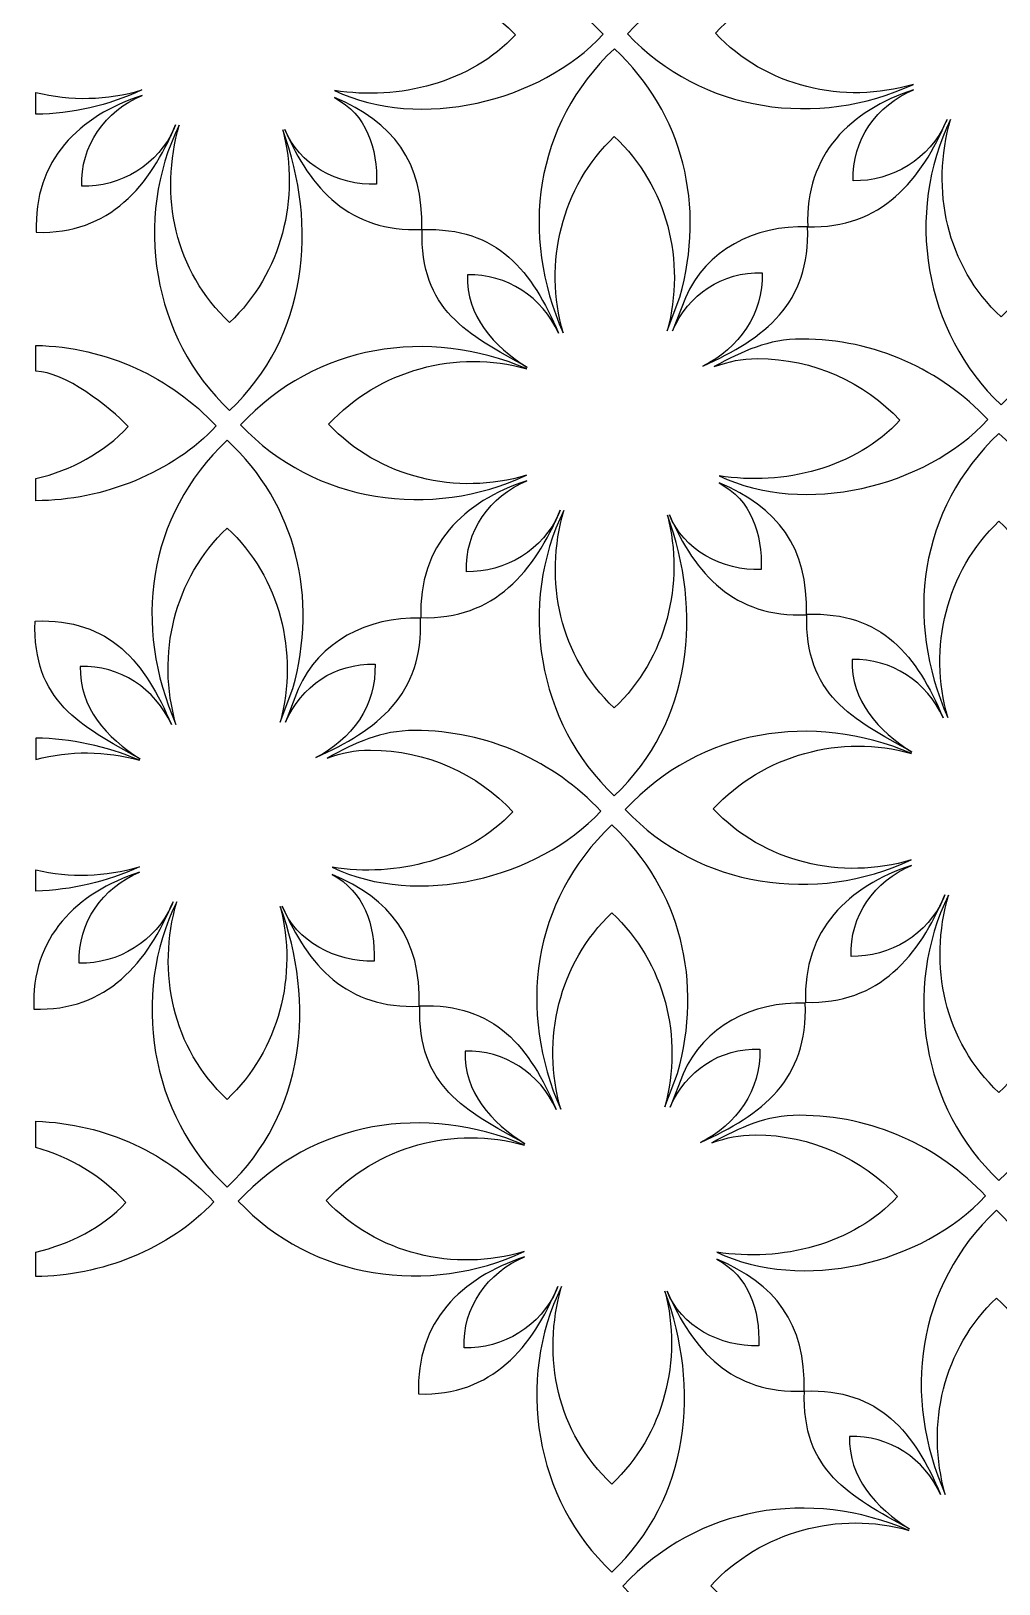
# Model space of a CAD drawing. Header units: centimetres. Extents: x -48 to 48, y -64 to 64.
# Drawn here: x -48.03 to -26.01, y -11.27 to 24.07 of the extents above; entities that cross this region are included whole.
import ezdxf

# ---------------------------------------------------------------- set-up
doc = ezdxf.new("R2010")
doc.units = ezdxf.units.CM
doc.header["$MEASUREMENT"] = 0
doc.layers.add('layer 1', color=7, linetype='Continuous')

msp = doc.modelspace()

# ---------------------------------------------------------------- linework, layer by layer
at = {"layer": 'layer 1', "color": 242}
for points, knots in [([(-27.95731, 22.85731), (-30.13105, 21.85047), (-32.77486, 22.2095), (-34.46195, 24.00624), (-34.46195, 24.00624), (-32.75256, 25.8485), (-30.20552, 26.23691), (-27.95227, 25.27998), (-27.95227, 25.27998), (-29.55171, 25.73355), (-31.31464, 25.25662), (-32.46195, 24.02013), (-32.46195, 24.02013), (-31.31989, 22.80384), (-29.55115, 22.38233), (-27.95731, 22.85731)], [0, 0, 0, 0, 0.2, 0.2, 0.2, 0.2, 0.4, 0.4, 0.4, 0.4, 0.6, 0.6, 0.6, 0.6, 1, 1, 1, 1]), ([(-41.24007, 25.20425), (-40.58151, 25.55439), (-40.02204, 25.83004), (-39.24601, 25.83004), (-39.24601, 25.83004), (-37.57722, 25.83004), (-36.07243, 25.12499), (-35.01247, 23.99614), (-35.01247, 23.99614), (-36.45003, 22.44685), (-39.18832, 21.7959), (-41.12652, 22.71729), (-41.12652, 22.71729), (-39.66212, 22.48264), (-38.02415, 22.89194), (-37.01247, 23.98225), (-37.01247, 23.98225), (-37.82303, 24.8455), (-38.97375, 25.38465), (-40.24988, 25.38465), (-40.24988, 25.38465), (-40.64375, 25.38465), (-40.87115, 25.3254), (-41.24007, 25.20425)], [0, 0, 0, 0, 0.14285714, 0.14285714, 0.14285714, 0.14285714, 0.28571429, 0.28571429, 0.28571429, 0.28571429, 0.42857143, 0.42857143, 0.42857143, 0.42857143, 0.57142857, 0.57142857, 0.57142857, 0.57142857, 0.71428571, 0.71428571, 0.71428571, 0.71428571, 1, 1, 1, 1]), ([(-33.55651, 17.25189), (-33.12997, 18.83589), (-33.55392, 20.53995), (-34.761, 21.66844), (-34.761, 21.66844), (-35.96925, 20.52536), (-36.37847, 18.78687), (-35.92602, 17.20073), (-35.92602, 17.20073), (-36.90686, 19.43006), (-36.59868, 21.92964), (-34.76074, 23.66844), (-34.76074, 23.66844), (-33.17438, 22.18537), (-32.69134, 20.08798), (-33.26759, 18.01567), (-33.26759, 18.01567), (-33.26759, 18.01567), (-33.55651, 17.25189), (-33.55651, 17.25189)], [0, 0, 0, 0, 0.16666667, 0.16666667, 0.16666667, 0.16666667, 0.33333333, 0.33333333, 0.33333333, 0.33333333, 0.5, 0.5, 0.5, 0.5, 0.66666667, 0.66666667, 0.66666667, 0.66666667, 1, 1, 1, 1]), ([(-47.9189, 22.17676), (-47.09846, 22.18914), (-46.27394, 22.37433), (-45.50783, 22.72917), (-45.50783, 22.72917), (-46.30113, 22.49277), (-47.13776, 22.47846), (-47.91891, 22.67369), (-47.91891, 22.67369), (-47.91891, 22.67369), (-47.9189, 22.17676), (-47.9189, 22.17676)], [0, 0, 0, 0, 0.25, 0.25, 0.25, 0.25, 0.5, 0.5, 0.5, 0.5, 1, 1, 1, 1]), ([(-27.19214, 22.06063), (-27.76883, 20.68109), (-28.68842, 19.56544), (-30.36071, 19.61824), (-30.36071, 19.61824), (-30.42283, 21.26649), (-29.38631, 22.2623), (-27.95217, 22.73521), (-27.95217, 22.73521), (-28.79439, 22.38421), (-29.36038, 21.58466), (-29.32571, 20.6646), (-29.32571, 20.6646), (-28.45069, 20.63698), (-27.56966, 21.17522), (-27.22327, 21.98628), (-27.22327, 21.98628), (-27.2119, 22.01288), (-27.20233, 22.03345), (-27.19214, 22.06063)], [0, 0, 0, 0, 0.16666667, 0.16666667, 0.16666667, 0.16666667, 0.33333333, 0.33333333, 0.33333333, 0.33333333, 0.5, 0.5, 0.5, 0.5, 0.66666667, 0.66666667, 0.66666667, 0.66666667, 1, 1, 1, 1]), ([(-44.74266, 21.93249), (-45.31935, 20.55295), (-46.23894, 19.4373), (-47.91123, 19.4901), (-47.91123, 19.4901), (-47.97335, 21.13835), (-46.93683, 22.13416), (-45.50269, 22.60707), (-45.50269, 22.60707), (-46.34491, 22.25607), (-46.9109, 21.45652), (-46.87623, 20.53646), (-46.87623, 20.53646), (-46.00121, 20.50884), (-45.12018, 21.04708), (-44.77379, 21.85814), (-44.77379, 21.85814), (-44.76242, 21.88474), (-44.75285, 21.90531), (-44.74266, 21.93249)], [0, 0, 0, 0, 0.16666667, 0.16666667, 0.16666667, 0.16666667, 0.33333333, 0.33333333, 0.33333333, 0.33333333, 0.5, 0.5, 0.5, 0.5, 0.66666667, 0.66666667, 0.66666667, 0.66666667, 1, 1, 1, 1]), ([(-41.12523, 22.55504), (-39.80652, 22.00845), (-39.09365, 21.09736), (-39.14203, 19.55381), (-39.14203, 19.55381), (-40.79611, 19.49105), (-41.66508, 20.47043), (-42.25722, 21.8309), (-42.25722, 21.8309), (-41.94775, 21.03804), (-41.05135, 20.55174), (-40.17036, 20.58518), (-40.17036, 20.58518), (-40.14454, 21.40903), (-40.39824, 22.16607), (-41.12523, 22.55504)], [0, 0, 0, 0, 0.2, 0.2, 0.2, 0.2, 0.4, 0.4, 0.4, 0.4, 0.6, 0.6, 0.6, 0.6, 1, 1, 1, 1]), ([(-42.3049, 21.82517), (-41.498, 19.63097), (-41.7269, 17.12743), (-43.51356, 15.43712), (-43.51356, 15.43712), (-45.27571, 17.08455), (-45.70688, 19.80632), (-44.65981, 21.93193), (-44.65981, 21.93193), (-45.11852, 20.32896), (-44.75969, 18.60235), (-43.5133, 17.43712), (-43.5133, 17.43712), (-42.32683, 18.5596), (-41.90024, 20.26738), (-42.3049, 21.82517)], [0, 0, 0, 0, 0.2, 0.2, 0.2, 0.2, 0.4, 0.4, 0.4, 0.4, 0.6, 0.6, 0.6, 0.6, 1, 1, 1, 1]), ([(-24.75438, 21.95331), (-23.94748, 19.75911), (-24.17638, 17.25557), (-25.96304, 15.56526), (-25.96304, 15.56526), (-27.72519, 17.21269), (-28.15636, 19.93446), (-27.10929, 22.06007), (-27.10929, 22.06007), (-27.568, 20.4571), (-27.20917, 18.73049), (-25.96278, 17.56526), (-25.96278, 17.56526), (-24.77631, 18.68774), (-24.34972, 20.39552), (-24.75438, 21.95331)], [0, 0, 0, 0, 0.2, 0.2, 0.2, 0.2, 0.4, 0.4, 0.4, 0.4, 0.6, 0.6, 0.6, 0.6, 1, 1, 1, 1]), ([(-36.74025, 16.41614), (-37.50281, 16.89476), (-38.13317, 17.5874), (-38.10394, 18.52038), (-38.10394, 18.52038), (-37.20965, 18.55431), (-36.39392, 18.01037), (-36.03102, 17.19712), (-36.03102, 17.19712), (-36.62962, 18.60165), (-37.41214, 19.61702), (-39.13227, 19.55175), (-39.13227, 19.55175), (-39.18961, 17.72202), (-38.10371, 17.16965), (-36.74025, 16.41614)], [0, 0, 0, 0, 0.2, 0.2, 0.2, 0.2, 0.4, 0.4, 0.4, 0.4, 0.6, 0.6, 0.6, 0.6, 1, 1, 1, 1]), ([(-33.43659, 17.24794), (-33.43659, 17.24794), (-33.14405, 18.00284), (-33.14405, 18.00284), (-33.14405, 18.00284), (-32.67542, 19.08506), (-31.569, 19.65355), (-30.36307, 19.61546), (-30.36307, 19.61546), (-30.29707, 17.86341), (-31.34427, 17.0774), (-32.74529, 16.44491), (-32.74529, 16.44491), (-31.93398, 16.84781), (-31.36292, 17.63595), (-31.39807, 18.5691), (-31.39807, 18.5691), (-32.31174, 18.59796), (-33.07802, 18.07256), (-33.43659, 17.24794)], [0, 0, 0, 0, 0.16666667, 0.16666667, 0.16666667, 0.16666667, 0.33333333, 0.33333333, 0.33333333, 0.33333333, 0.5, 0.5, 0.5, 0.5, 0.66666667, 0.66666667, 0.66666667, 0.66666667, 1, 1, 1, 1]), ([(-36.75719, 13.96049), (-38.93093, 12.95365), (-41.57474, 13.31268), (-43.26183, 15.10942), (-43.26183, 15.10942), (-41.55244, 16.95168), (-39.0054, 17.34009), (-36.75215, 16.38316), (-36.75215, 16.38316), (-38.35159, 16.83673), (-40.11452, 16.3598), (-41.26183, 15.12331), (-41.26183, 15.12331), (-40.11977, 13.90702), (-38.35103, 13.48551), (-36.75719, 13.96049)], [0, 0, 0, 0, 0.2, 0.2, 0.2, 0.2, 0.4, 0.4, 0.4, 0.4, 0.6, 0.6, 0.6, 0.6, 1, 1, 1, 1]), ([(-32.48943, 16.43557), (-31.83087, 16.78571), (-31.2714, 17.06136), (-30.49537, 17.06136), (-30.49537, 17.06136), (-28.82658, 17.06136), (-27.32179, 16.35631), (-26.26183, 15.22746), (-26.26183, 15.22746), (-27.69939, 13.67817), (-30.43768, 13.02722), (-32.37588, 13.94861), (-32.37588, 13.94861), (-30.91148, 13.71396), (-29.27351, 14.12326), (-28.26183, 15.21357), (-28.26183, 15.21357), (-29.07239, 16.07682), (-30.22311, 16.61597), (-31.49924, 16.61597), (-31.49924, 16.61597), (-31.89311, 16.61597), (-32.12051, 16.55672), (-32.48943, 16.43557)], [0, 0, 0, 0, 0.14285714, 0.14285714, 0.14285714, 0.14285714, 0.28571429, 0.28571429, 0.28571429, 0.28571429, 0.42857143, 0.42857143, 0.42857143, 0.42857143, 0.57142857, 0.57142857, 0.57142857, 0.57142857, 0.71428571, 0.71428571, 0.71428571, 0.71428571, 1, 1, 1, 1]), ([(-47.9189, 13.38233), (-46.39139, 13.38632), (-44.8005, 14.02565), (-43.81765, 15.08489), (-43.81765, 15.08489), (-44.84952, 16.18382), (-46.30296, 16.88113), (-47.91889, 16.91732), (-47.91889, 16.91732), (-47.91889, 16.91732), (-47.9214, 16.32722), (-47.9214, 16.32722), (-47.9214, 16.32722), (-47.27882, 16.32722), (-46.23208, 15.51238), (-45.81765, 15.071), (-45.81765, 15.071), (-46.3733, 14.47216), (-47.11789, 14.07875), (-47.91889, 13.88464), (-47.91889, 13.88464), (-47.91889, 13.88464), (-47.9189, 13.38233), (-47.9189, 13.38233)], [0, 0, 0, 0, 0.14285714, 0.14285714, 0.14285714, 0.14285714, 0.28571429, 0.28571429, 0.28571429, 0.28571429, 0.42857143, 0.42857143, 0.42857143, 0.42857143, 0.57142857, 0.57142857, 0.57142857, 0.57142857, 0.71428571, 0.71428571, 0.71428571, 0.71428571, 1, 1, 1, 1]), ([(-24.80544, 8.49859), (-24.3789, 10.08259), (-24.80285, 11.78665), (-26.00993, 12.91514), (-26.00993, 12.91514), (-27.21818, 11.77206), (-27.6274, 10.03357), (-27.17495, 8.44743), (-27.17495, 8.44743), (-28.15579, 10.67676), (-27.84761, 13.17634), (-26.00967, 14.91514), (-26.00967, 14.91514), (-24.42331, 13.43207), (-23.94027, 11.33468), (-24.51652, 9.26237), (-24.51652, 9.26237), (-24.51652, 9.26237), (-24.80544, 8.49859), (-24.80544, 8.49859)], [0, 0, 0, 0, 0.16666667, 0.16666667, 0.16666667, 0.16666667, 0.33333333, 0.33333333, 0.33333333, 0.33333333, 0.5, 0.5, 0.5, 0.5, 0.66666667, 0.66666667, 0.66666667, 0.66666667, 1, 1, 1, 1]), ([(-42.36401, 8.34388), (-41.93747, 9.92788), (-42.36142, 11.63194), (-43.5685, 12.76043), (-43.5685, 12.76043), (-44.77675, 11.61735), (-45.18597, 9.87886), (-44.73352, 8.29272), (-44.73352, 8.29272), (-45.71436, 10.52205), (-45.40618, 13.02163), (-43.56824, 14.76043), (-43.56824, 14.76043), (-41.98188, 13.27736), (-41.49884, 11.17997), (-42.07509, 9.10766), (-42.07509, 9.10766), (-42.07509, 9.10766), (-42.36401, 8.34388), (-42.36401, 8.34388)], [0, 0, 0, 0, 0.16666667, 0.16666667, 0.16666667, 0.16666667, 0.33333333, 0.33333333, 0.33333333, 0.33333333, 0.5, 0.5, 0.5, 0.5, 0.66666667, 0.66666667, 0.66666667, 0.66666667, 1, 1, 1, 1]), ([(-35.99202, 13.16381), (-36.56871, 11.78427), (-37.4883, 10.66862), (-39.16059, 10.72142), (-39.16059, 10.72142), (-39.22271, 12.36967), (-38.18619, 13.36548), (-36.75205, 13.83839), (-36.75205, 13.83839), (-37.59427, 13.48739), (-38.16026, 12.68784), (-38.12559, 11.76778), (-38.12559, 11.76778), (-37.25057, 11.74016), (-36.36954, 12.2784), (-36.02315, 13.08946), (-36.02315, 13.08946), (-36.01178, 13.11606), (-36.00221, 13.13663), (-35.99202, 13.16381)], [0, 0, 0, 0, 0.16666667, 0.16666667, 0.16666667, 0.16666667, 0.33333333, 0.33333333, 0.33333333, 0.33333333, 0.5, 0.5, 0.5, 0.5, 0.66666667, 0.66666667, 0.66666667, 0.66666667, 1, 1, 1, 1]), ([(-32.37459, 13.78636), (-31.05588, 13.23977), (-30.34301, 12.32868), (-30.39139, 10.78513), (-30.39139, 10.78513), (-32.04547, 10.72237), (-32.91444, 11.70175), (-33.50658, 13.06222), (-33.50658, 13.06222), (-33.19711, 12.26936), (-32.30071, 11.78306), (-31.41972, 11.8165), (-31.41972, 11.8165), (-31.3939, 12.64035), (-31.6476, 13.39739), (-32.37459, 13.78636)], [0, 0, 0, 0, 0.2, 0.2, 0.2, 0.2, 0.4, 0.4, 0.4, 0.4, 0.6, 0.6, 0.6, 0.6, 1, 1, 1, 1]), ([(-33.55426, 13.05649), (-32.74736, 10.86229), (-32.97626, 8.35875), (-34.76292, 6.66844), (-34.76292, 6.66844), (-36.52507, 8.31587), (-36.95624, 11.03764), (-35.90917, 13.16325), (-35.90917, 13.16325), (-36.36788, 11.56028), (-36.00905, 9.83367), (-34.76266, 8.66844), (-34.76266, 8.66844), (-33.57619, 9.79092), (-33.1496, 11.4987), (-33.55426, 13.05649)], [0, 0, 0, 0, 0.2, 0.2, 0.2, 0.2, 0.4, 0.4, 0.4, 0.4, 0.6, 0.6, 0.6, 0.6, 1, 1, 1, 1]), ([(-45.54775, 7.50813), (-46.31031, 7.98675), (-46.94067, 8.67939), (-46.91144, 9.61237), (-46.91144, 9.61237), (-46.01715, 9.6463), (-45.20142, 9.10236), (-44.83852, 8.28911), (-44.83852, 8.28911), (-45.43712, 9.69364), (-46.21964, 10.70901), (-47.93977, 10.64374), (-47.93977, 10.64374), (-47.99711, 8.81401), (-46.91121, 8.26164), (-45.54775, 7.50813), (-45.54775, 7.50813), (-45.5477, 7.50811), (-45.54765, 7.50807), (-45.5476, 7.50805), (-45.5476, 7.50805), (-45.5476, 7.50805), (-45.5476, 7.50805), (-45.5476, 7.50805), (-45.5476, 7.50805), (-45.5476, 7.50805), (-45.54775, 7.50813), (-45.54775, 7.50813)], [0, 0, 0, 0, 0.125, 0.125, 0.125, 0.125, 0.25, 0.25, 0.25, 0.25, 0.375, 0.375, 0.375, 0.375, 0.5, 0.5, 0.5, 0.5, 0.625, 0.625, 0.625, 0.625, 0.75, 0.75, 0.75, 0.75, 1, 1, 1, 1]), ([(-42.24409, 8.33993), (-42.24409, 8.33993), (-41.95155, 9.09483), (-41.95155, 9.09483), (-41.95155, 9.09483), (-41.48292, 10.17705), (-40.3765, 10.74554), (-39.17057, 10.70745), (-39.17057, 10.70745), (-39.10457, 8.9554), (-40.15177, 8.16939), (-41.55279, 7.5369), (-41.55279, 7.5369), (-40.74148, 7.9398), (-40.17042, 8.72794), (-40.20557, 9.66109), (-40.20557, 9.66109), (-41.11924, 9.68995), (-41.88552, 9.16455), (-42.24409, 8.33993)], [0, 0, 0, 0, 0.16666667, 0.16666667, 0.16666667, 0.16666667, 0.33333333, 0.33333333, 0.33333333, 0.33333333, 0.5, 0.5, 0.5, 0.5, 0.66666667, 0.66666667, 0.66666667, 0.66666667, 1, 1, 1, 1]), ([(-27.98918, 7.66284), (-28.75174, 8.14146), (-29.3821, 8.8341), (-29.35287, 9.76708), (-29.35287, 9.76708), (-28.45858, 9.80101), (-27.64285, 9.25707), (-27.27995, 8.44382), (-27.27995, 8.44382), (-27.87855, 9.84835), (-28.66107, 10.86372), (-30.3812, 10.79845), (-30.3812, 10.79845), (-30.43854, 8.96872), (-29.35264, 8.41635), (-27.98918, 7.66284)], [0, 0, 0, 0, 0.2, 0.2, 0.2, 0.2, 0.4, 0.4, 0.4, 0.4, 0.6, 0.6, 0.6, 0.6, 1, 1, 1, 1]), ([(-28.00612, 5.20719), (-30.17986, 4.20035), (-32.82367, 4.55938), (-34.51076, 6.35612), (-34.51076, 6.35612), (-32.80137, 8.19838), (-30.25433, 8.58679), (-28.00108, 7.62986), (-28.00108, 7.62986), (-29.60052, 8.08343), (-31.36345, 7.6065), (-32.51076, 6.37001), (-32.51076, 6.37001), (-31.3687, 5.15372), (-29.59996, 4.73221), (-28.00612, 5.20719)], [0, 0, 0, 0, 0.2, 0.2, 0.2, 0.2, 0.4, 0.4, 0.4, 0.4, 0.6, 0.6, 0.6, 0.6, 1, 1, 1, 1]), ([(-41.29693, 7.52756), (-40.63837, 7.8777), (-40.0789, 8.15335), (-39.30287, 8.15335), (-39.30287, 8.15335), (-37.63408, 8.15335), (-36.12929, 7.4483), (-35.06933, 6.31945), (-35.06933, 6.31945), (-36.50689, 4.77016), (-39.24518, 4.11921), (-41.18338, 5.0406), (-41.18338, 5.0406), (-39.71898, 4.80595), (-38.08101, 5.21525), (-37.06933, 6.30556), (-37.06933, 6.30556), (-37.87989, 7.16881), (-39.03061, 7.70796), (-40.30674, 7.70796), (-40.30674, 7.70796), (-40.70061, 7.70796), (-40.92801, 7.64871), (-41.29693, 7.52756)], [0, 0, 0, 0, 0.14285714, 0.14285714, 0.14285714, 0.14285714, 0.28571429, 0.28571429, 0.28571429, 0.28571429, 0.42857143, 0.42857143, 0.42857143, 0.42857143, 0.57142857, 0.57142857, 0.57142857, 0.57142857, 0.71428571, 0.71428571, 0.71428571, 0.71428571, 1, 1, 1, 1]), ([(-47.9189, 7.49652), (-47.9189, 7.49652), (-47.9189, 7.98044), (-47.9189, 7.98044), (-47.9189, 7.98044), (-47.12819, 7.97086), (-46.32688, 7.80098), (-45.55965, 7.47515), (-45.55965, 7.47515), (-46.33726, 7.69566), (-47.15353, 7.69624), (-47.9189, 7.49652)], [0, 0, 0, 0, 0.25, 0.25, 0.25, 0.25, 0.5, 0.5, 0.5, 0.5, 1, 1, 1, 1]), ([(-33.61062, -0.41266), (-33.18408, 1.17134), (-33.60803, 2.8754), (-34.81511, 4.00389), (-34.81511, 4.00389), (-36.02336, 2.86081), (-36.43258, 1.12232), (-35.98013, -0.46382), (-35.98013, -0.46382), (-36.96097, 1.76551), (-36.65279, 4.26509), (-34.81485, 6.00389), (-34.81485, 6.00389), (-33.22849, 4.52082), (-32.74545, 2.42343), (-33.3217, 0.35112), (-33.3217, 0.35112), (-33.3217, 0.35112), (-33.61062, -0.41266), (-33.61062, -0.41266)], [0, 0, 0, 0, 0.16666667, 0.16666667, 0.16666667, 0.16666667, 0.33333333, 0.33333333, 0.33333333, 0.33333333, 0.5, 0.5, 0.5, 0.5, 0.66666667, 0.66666667, 0.66666667, 0.66666667, 1, 1, 1, 1]), ([(-47.9189, 4.5012), (-47.10839, 4.51953), (-46.2999, 4.71194), (-45.56469, 5.05248), (-45.56469, 5.05248), (-46.33877, 4.82181), (-47.15412, 4.80259), (-47.9189, 4.98317), (-47.9189, 4.98317), (-47.9189, 4.98317), (-47.9189, 4.5012), (-47.9189, 4.5012)], [0, 0, 0, 0, 0.25, 0.25, 0.25, 0.25, 0.5, 0.5, 0.5, 0.5, 1, 1, 1, 1]), ([(-27.24095, 4.41051), (-27.81764, 3.03097), (-28.73723, 1.91532), (-30.40952, 1.96812), (-30.40952, 1.96812), (-30.47164, 3.61637), (-29.43512, 4.61218), (-28.00098, 5.08509), (-28.00098, 5.08509), (-28.8432, 4.73409), (-29.40919, 3.93454), (-29.37452, 3.01448), (-29.37452, 3.01448), (-28.4995, 2.98686), (-27.61847, 3.5251), (-27.27208, 4.33616), (-27.27208, 4.33616), (-27.26071, 4.36276), (-27.25114, 4.38333), (-27.24095, 4.41051)], [0, 0, 0, 0, 0.16666667, 0.16666667, 0.16666667, 0.16666667, 0.33333333, 0.33333333, 0.33333333, 0.33333333, 0.5, 0.5, 0.5, 0.5, 0.66666667, 0.66666667, 0.66666667, 0.66666667, 1, 1, 1, 1]), ([(-44.79952, 4.2558), (-45.37621, 2.87626), (-46.2958, 1.76061), (-47.96809, 1.81341), (-47.96809, 1.81341), (-48.03021, 3.46166), (-46.99369, 4.45747), (-45.55955, 4.93038), (-45.55955, 4.93038), (-46.40177, 4.57938), (-46.96776, 3.77983), (-46.93309, 2.85977), (-46.93309, 2.85977), (-46.05807, 2.83215), (-45.17704, 3.37039), (-44.83065, 4.18145), (-44.83065, 4.18145), (-44.81928, 4.20805), (-44.80971, 4.22862), (-44.79952, 4.2558)], [0, 0, 0, 0, 0.16666667, 0.16666667, 0.16666667, 0.16666667, 0.33333333, 0.33333333, 0.33333333, 0.33333333, 0.5, 0.5, 0.5, 0.5, 0.66666667, 0.66666667, 0.66666667, 0.66666667, 1, 1, 1, 1]), ([(-41.18209, 4.87835), (-39.86338, 4.33176), (-39.15051, 3.42067), (-39.19889, 1.87712), (-39.19889, 1.87712), (-40.85297, 1.81436), (-41.72194, 2.79374), (-42.31408, 4.15421), (-42.31408, 4.15421), (-42.00461, 3.36135), (-41.10821, 2.87505), (-40.22722, 2.90849), (-40.22722, 2.90849), (-40.2014, 3.73234), (-40.4551, 4.48938), (-41.18209, 4.87835)], [0, 0, 0, 0, 0.2, 0.2, 0.2, 0.2, 0.4, 0.4, 0.4, 0.4, 0.6, 0.6, 0.6, 0.6, 1, 1, 1, 1]), ([(-42.36176, 4.14848), (-41.55486, 1.95428), (-41.78376, -0.54926), (-43.57042, -2.23957), (-43.57042, -2.23957), (-45.33257, -0.59214), (-45.76374, 2.12963), (-44.71667, 4.25524), (-44.71667, 4.25524), (-45.17538, 2.65227), (-44.81655, 0.92566), (-43.57016, -0.23957), (-43.57016, -0.23957), (-42.38369, 0.88291), (-41.9571, 2.59069), (-42.36176, 4.14848)], [0, 0, 0, 0, 0.2, 0.2, 0.2, 0.2, 0.4, 0.4, 0.4, 0.4, 0.6, 0.6, 0.6, 0.6, 1, 1, 1, 1]), ([(-24.80319, 4.30319), (-23.99629, 2.10899), (-24.22519, -0.39455), (-26.01185, -2.08486), (-26.01185, -2.08486), (-27.774, -0.43743), (-28.20517, 2.28434), (-27.1581, 4.40995), (-27.1581, 4.40995), (-27.61681, 2.80698), (-27.25798, 1.08037), (-26.01159, -0.08486), (-26.01159, -0.08486), (-24.82512, 1.03762), (-24.39853, 2.7454), (-24.80319, 4.30319)], [0, 0, 0, 0, 0.2, 0.2, 0.2, 0.2, 0.4, 0.4, 0.4, 0.4, 0.6, 0.6, 0.6, 0.6, 1, 1, 1, 1]), ([(-36.79436, -1.24841), (-37.55692, -0.76979), (-38.18728, -0.07715), (-38.15805, 0.85583), (-38.15805, 0.85583), (-37.26376, 0.88976), (-36.44803, 0.34582), (-36.08513, -0.46743), (-36.08513, -0.46743), (-36.68373, 0.9371), (-37.46625, 1.95247), (-39.18638, 1.8872), (-39.18638, 1.8872), (-39.24372, 0.05747), (-38.15782, -0.4949), (-36.79436, -1.24841)], [0, 0, 0, 0, 0.2, 0.2, 0.2, 0.2, 0.4, 0.4, 0.4, 0.4, 0.6, 0.6, 0.6, 0.6, 1, 1, 1, 1]), ([(-33.4907, -0.41661), (-33.4907, -0.41661), (-33.19816, 0.33829), (-33.19816, 0.33829), (-33.19816, 0.33829), (-32.72953, 1.42051), (-31.62311, 1.989), (-30.41718, 1.95091), (-30.41718, 1.95091), (-30.35118, 0.19886), (-31.39838, -0.58715), (-32.7994, -1.21964), (-32.7994, -1.21964), (-31.98809, -0.81674), (-31.41703, -0.0286), (-31.45218, 0.90455), (-31.45218, 0.90455), (-32.36585, 0.93341), (-33.13213, 0.40801), (-33.4907, -0.41661)], [0, 0, 0, 0, 0.16666667, 0.16666667, 0.16666667, 0.16666667, 0.33333333, 0.33333333, 0.33333333, 0.33333333, 0.5, 0.5, 0.5, 0.5, 0.66666667, 0.66666667, 0.66666667, 0.66666667, 1, 1, 1, 1]), ([(-36.8113, -3.70406), (-38.98504, -4.7109), (-41.62885, -4.35187), (-43.31594, -2.55513), (-43.31594, -2.55513), (-41.60655, -0.71287), (-39.05951, -0.32446), (-36.80626, -1.28139), (-36.80626, -1.28139), (-38.4057, -0.82782), (-40.16863, -1.30475), (-41.31594, -2.54124), (-41.31594, -2.54124), (-40.17388, -3.75753), (-38.40514, -4.17904), (-36.8113, -3.70406)], [0, 0, 0, 0, 0.2, 0.2, 0.2, 0.2, 0.4, 0.4, 0.4, 0.4, 0.6, 0.6, 0.6, 0.6, 1, 1, 1, 1]), ([(-32.54354, -1.22898), (-31.88498, -0.87884), (-31.32551, -0.60319), (-30.54948, -0.60319), (-30.54948, -0.60319), (-28.88069, -0.60319), (-27.3759, -1.30824), (-26.31594, -2.43709), (-26.31594, -2.43709), (-27.7535, -3.98638), (-30.49179, -4.63733), (-32.42999, -3.71594), (-32.42999, -3.71594), (-30.96559, -3.95059), (-29.32762, -3.54129), (-28.31594, -2.45098), (-28.31594, -2.45098), (-29.1265, -1.58773), (-30.27722, -1.04858), (-31.55335, -1.04858), (-31.55335, -1.04858), (-31.94722, -1.04858), (-32.17462, -1.10783), (-32.54354, -1.22898)], [0, 0, 0, 0, 0.14285714, 0.14285714, 0.14285714, 0.14285714, 0.28571429, 0.28571429, 0.28571429, 0.28571429, 0.42857143, 0.42857143, 0.42857143, 0.42857143, 0.57142857, 0.57142857, 0.57142857, 0.57142857, 0.71428571, 0.71428571, 0.71428571, 0.71428571, 1, 1, 1, 1]), ([(-47.92322, -4.27214), (-46.45698, -4.26203), (-44.87868, -3.65648), (-43.87048, -2.56992), (-43.87048, -2.56992), (-44.89109, -1.48298), (-46.32413, -0.78894), (-47.91889, -0.73891), (-47.91889, -0.73891), (-47.91889, -0.73891), (-47.92322, -1.33818), (-47.92322, -1.33818), (-47.92322, -1.33818), (-47.13277, -1.55078), (-46.43053, -1.98735), (-45.87048, -2.58381), (-45.87048, -2.58381), (-46.41339, -3.16893), (-47.14313, -3.52145), (-47.92321, -3.71999), (-47.92321, -3.71999), (-47.92321, -3.71999), (-47.92322, -4.27214), (-47.92322, -4.27214)], [0, 0, 0, 0, 0.14285714, 0.14285714, 0.14285714, 0.14285714, 0.28571429, 0.28571429, 0.28571429, 0.28571429, 0.42857143, 0.42857143, 0.42857143, 0.42857143, 0.57142857, 0.57142857, 0.57142857, 0.57142857, 0.71428571, 0.71428571, 0.71428571, 0.71428571, 1, 1, 1, 1]), ([(-24.8623, -9.1781), (-24.43576, -7.5941), (-24.85971, -5.89004), (-26.06679, -4.76155), (-26.06679, -4.76155), (-27.27504, -5.90463), (-27.68426, -7.64312), (-27.23181, -9.22926), (-27.23181, -9.22926), (-28.21265, -6.99993), (-27.90447, -4.50035), (-26.06653, -2.76155), (-26.06653, -2.76155), (-24.48017, -4.24462), (-23.99713, -6.34201), (-24.57338, -8.41432), (-24.57338, -8.41432), (-24.57338, -8.41432), (-24.8623, -9.1781), (-24.8623, -9.1781)], [0, 0, 0, 0, 0.16666667, 0.16666667, 0.16666667, 0.16666667, 0.33333333, 0.33333333, 0.33333333, 0.33333333, 0.5, 0.5, 0.5, 0.5, 0.66666667, 0.66666667, 0.66666667, 0.66666667, 1, 1, 1, 1]), ([(-36.04613, -4.50074), (-36.62282, -5.88028), (-37.54241, -6.99593), (-39.2147, -6.94313), (-39.2147, -6.94313), (-39.27682, -5.29488), (-38.2403, -4.29907), (-36.80616, -3.82616), (-36.80616, -3.82616), (-37.64838, -4.17716), (-38.21437, -4.97671), (-38.1797, -5.89677), (-38.1797, -5.89677), (-37.30468, -5.92439), (-36.42365, -5.38615), (-36.07726, -4.57509), (-36.07726, -4.57509), (-36.06589, -4.54849), (-36.05632, -4.52792), (-36.04613, -4.50074)], [0, 0, 0, 0, 0.16666667, 0.16666667, 0.16666667, 0.16666667, 0.33333333, 0.33333333, 0.33333333, 0.33333333, 0.5, 0.5, 0.5, 0.5, 0.66666667, 0.66666667, 0.66666667, 0.66666667, 1, 1, 1, 1]), ([(-32.4287, -3.87819), (-31.10999, -4.42478), (-30.39712, -5.33587), (-30.4455, -6.87942), (-30.4455, -6.87942), (-32.09958, -6.94218), (-32.96855, -5.9628), (-33.56069, -4.60233), (-33.56069, -4.60233), (-33.25122, -5.39519), (-32.35482, -5.88149), (-31.47383, -5.84805), (-31.47383, -5.84805), (-31.44801, -5.0242), (-31.70171, -4.26716), (-32.4287, -3.87819)], [0, 0, 0, 0, 0.2, 0.2, 0.2, 0.2, 0.4, 0.4, 0.4, 0.4, 0.6, 0.6, 0.6, 0.6, 1, 1, 1, 1]), ([(-33.60837, -4.60806), (-32.80147, -6.80226), (-33.03037, -9.3058), (-34.81703, -10.99611), (-34.81703, -10.99611), (-36.57918, -9.34868), (-37.01035, -6.62691), (-35.96328, -4.5013), (-35.96328, -4.5013), (-36.42199, -6.10427), (-36.06316, -7.83088), (-34.81677, -8.99611), (-34.81677, -8.99611), (-33.6303, -7.87363), (-33.20371, -6.16585), (-33.60837, -4.60806)], [0, 0, 0, 0, 0.2, 0.2, 0.2, 0.2, 0.4, 0.4, 0.4, 0.4, 0.6, 0.6, 0.6, 0.6, 1, 1, 1, 1]), ([(-28.04604, -10.01385), (-28.8086, -9.53523), (-29.43896, -8.84259), (-29.40973, -7.90961), (-29.40973, -7.90961), (-28.51544, -7.87568), (-27.69971, -8.41962), (-27.33681, -9.23287), (-27.33681, -9.23287), (-27.93541, -7.82834), (-28.71793, -6.81297), (-30.43806, -6.87824), (-30.43806, -6.87824), (-30.4954, -8.70797), (-29.4095, -9.26034), (-28.04604, -10.01385)], [0, 0, 0, 0, 0.2, 0.2, 0.2, 0.2, 0.4, 0.4, 0.4, 0.4, 0.6, 0.6, 0.6, 0.6, 1, 1, 1, 1]), ([(-28.06298, -12.4695), (-30.23672, -13.47634), (-32.88053, -13.11731), (-34.56762, -11.32057), (-34.56762, -11.32057), (-32.85823, -9.47831), (-30.31119, -9.0899), (-28.05794, -10.04683), (-28.05794, -10.04683), (-29.65738, -9.59326), (-31.42031, -10.07019), (-32.56762, -11.30668), (-32.56762, -11.30668), (-31.42556, -12.52297), (-29.65682, -12.94448), (-28.06298, -12.4695)], [0, 0, 0, 0, 0.2, 0.2, 0.2, 0.2, 0.4, 0.4, 0.4, 0.4, 0.6, 0.6, 0.6, 0.6, 1, 1, 1, 1])]:
    msp.add_open_spline(points, degree=3, knots=knots, dxfattribs=at)

doc.saveas('drawing.dxf')
